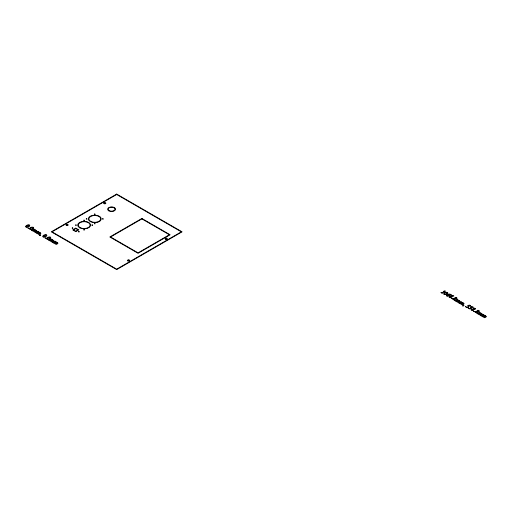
<?xml version="1.0" encoding="UTF-8"?>
<svg xmlns="http://www.w3.org/2000/svg" width="512" height="512" viewBox="0 0 512 512"><rect width="100%" height="100%" fill="white"/><g stroke="black" fill="none" stroke-linecap="round" stroke-linejoin="round"><path stroke-width="0.77" d="M72.979 228.269C72.198 226.349 71.878 229.376 72.595 228.045M76.384 225.318C75.61 223.405 75.29 226.426 76 225.101M84.531 220.614C83.757 218.701 83.43 221.722 84.147 220.397M87.034 219.123C86.259 217.203 85.933 220.23 86.65 218.906M95.174 214.419C94.4 212.506 94.08 215.526 94.797 214.202M79.341 231.942C78.566 230.022 78.24 233.05 78.957 231.718M84.531 230.022C83.757 228.102 83.43 231.13 84.147 229.798M92.672 225.318C91.898 223.405 91.578 226.426 92.294 225.101M95.174 223.827C94.4 221.907 94.08 224.934 94.797 223.603M103.322 219.123C102.547 217.203 102.227 220.23 102.938 218.906M104.256 203.168L105.312 203.264L104.256 203.168M26.176 226.291L26.138 227.008L27.053 227.066L29.267 225.856L29.363 225.126L28.07 225.19L26.176 226.291M30.054 228.531L30.016 229.248L30.931 229.306L33.146 228.096L33.242 227.36L31.949 227.43L30.054 228.531M43.27 236.16L43.232 236.877L44.154 236.941L46.362 235.725L46.458 234.995L45.171 235.059L43.27 236.16M47.149 238.4L47.11 239.117L48.032 239.181L50.24 237.965L50.336 237.235L49.05 237.299L47.149 238.4M444.243 293.658L444.205 294.381L445.12 294.438L447.334 293.222L447.43 292.493L446.138 292.557L444.243 293.658M465.581 306.515L465.901 307.078L467.283 307.443L468.614 307.136L469.12 306.413L468.435 305.504L469.088 305.37C470.208 306.502 471.917 305.76 469.459 305.114L467.622 305.523L468.256 306.106L468.013 307.053L466.4 307.142L465.581 306.515M468.166 308.006L468.486 308.57L469.869 308.934L471.2 308.627L471.706 307.91L471.021 306.995L471.674 306.867C472.819 308 474.49 307.232 472.045 306.611L470.208 307.014L470.842 307.597L470.598 308.544L468.986 308.64L468.166 308.006M66.598 224.883C67.379 226.138 68.096 223.962 66.598 224.883M128.064 260.371C128.845 261.626 129.562 259.45 128.064 260.371M165.734 238.624C166.515 239.872 167.232 237.702 165.734 238.624M445.286 291.104L442.214 292.896L442.323 293.402L440.896 292.576L441.453 292.717C444.666 292.339 443.226 290.016 445.28 291.123M35.533 230.016L36.87 230.963C36.166 232.358 34.01 232.384 34.592 231.814L36.333 230.829L36.173 230.496L35.309 230.355L33.901 231.603L32.742 230.931L34.426 230.387L34.803 229.702L33.933 229.555L32.506 230.79L31.354 230.131L31.75 230.202C32.435 229.67 34.515 228.314 34.086 229.44L35.533 230.016M39.552 232.339L40.896 233.286C40.192 234.682 38.035 234.707 38.611 234.138L40.358 233.146L40.198 232.819L39.334 232.678L37.926 233.92L36.768 233.254L38.451 232.71L38.829 232.026L37.958 231.878L36.525 233.114L35.379 232.454L35.77 232.525C36.48 231.987 38.534 230.611 38.112 231.763L39.552 232.339M52.627 239.885L53.965 240.838C53.261 242.227 51.104 242.253 51.686 241.683L53.434 240.698L53.274 240.365L52.403 240.224L51.002 241.472L49.843 240.8L51.52 240.256L51.904 239.571L51.027 239.424L49.6 240.666L48.454 240L48.845 240.077C49.555 239.539 51.61 238.157 51.181 239.309L52.627 239.885M56.653 242.208L57.99 243.162C57.286 244.55 55.13 244.576 55.712 244.006L57.453 243.021L57.293 242.688L56.429 242.547L55.021 243.795L53.862 243.123L55.546 242.579L55.923 241.894L55.053 241.747L53.626 242.982L52.474 242.323L52.87 242.4C53.574 241.862 55.635 240.48 55.206 241.632L56.653 242.208M458.771 300.371L460.109 301.325C459.437 302.726 457.254 302.701 457.83 302.17L459.571 301.184L459.418 300.851L458.547 300.71L457.139 301.958L455.981 301.286L457.664 300.742L458.042 300.058L457.171 299.91L455.744 301.146L454.592 300.486L454.989 300.563C455.878 300.064 457.594 298.605 457.325 299.795L458.771 300.371M462.79 302.694L464.134 303.642C463.43 305.037 461.274 305.062 461.85 304.493L463.597 303.507L463.437 303.174L462.573 303.034L461.229 304.243L460.006 303.61L461.69 303.066L462.067 302.381L461.197 302.234L459.763 303.469L458.618 302.81L459.008 302.88C459.718 302.342 461.773 300.966 461.35 302.118L462.79 302.694M481.037 313.229L482.374 314.176C481.67 315.571 479.514 315.597 480.096 315.027L481.843 314.035L481.683 313.709L480.819 313.568L479.475 314.771L478.253 314.144L479.93 313.6L480.314 312.915L479.443 312.768L478.01 314.003L476.864 313.344L477.254 313.414C477.965 312.877 480.019 311.501 479.597 312.653L481.037 313.229M485.062 315.552L486.4 316.499C485.696 317.894 483.539 317.92 484.122 317.35L485.862 316.358L485.702 316.032L484.838 315.891L483.43 317.133L482.272 316.467L483.955 315.923L484.333 315.238L483.462 315.085L482.035 316.326L480.883 315.661L481.28 315.738C481.984 315.2 484.045 313.824 483.616 314.976L485.062 315.552M40.333 235.347L39.264 235.546L40.64 235.424L40.698 234.918L40.09 234.906L40.333 235.347M463.571 305.702L462.502 305.907L463.878 305.786L463.936 305.274L463.334 305.261L463.571 305.702M452.973 298.656L452.666 299.174L454.125 299.994L455.008 299.795L455.322 298.694L456.864 298.618L457.133 298.182L455.757 297.402L454.912 297.568L454.592 298.496L452.973 298.656M471.366 309.274L471.059 309.792L472.512 310.611L473.402 310.413L473.709 309.312L475.251 309.235L475.52 308.8L474.144 308.019L473.299 308.186L472.979 309.114L471.366 309.274M475.245 311.514L474.938 312.032L476.39 312.851L477.28 312.653L477.587 311.552L479.13 311.475L479.398 311.04L478.022 310.259L477.178 310.426L476.858 311.354L475.245 311.514M28.87 228.198L28.058 228.198L28.87 228.198M45.965 238.067L45.152 238.067L45.965 238.067M452.109 298.554L451.296 298.554L452.109 298.554M474.374 311.411L473.562 311.411L474.374 311.411M455.45 297.702L455.27 298.547L456.768 298.074L455.45 297.702M473.837 308.32L473.664 309.165L475.155 308.691L473.837 308.32M477.715 310.56L477.542 311.405L479.034 310.931L477.715 310.56M454.752 299.309L453.914 299.808L453.062 299.264L454.624 298.637L454.752 299.309M473.139 309.926L472.301 310.419L471.45 309.882L473.011 309.254L473.139 309.926M477.024 312.166L476.179 312.659L475.328 312.122L476.89 311.494L477.024 312.166M449.549 295.328L447.898 296.256L446.758 296.026L446.362 295.315L447.104 294.464L449.344 293.99L451.296 294.502L448.25 294.515L449.549 295.328M452.134 296.819L450.483 297.747L449.344 297.517L448.947 296.806L449.69 295.955L451.93 295.482L453.882 295.994L450.842 296.013L452.134 296.819M26.566 225.382L25.6 226.342L25.965 227.072L27.827 227.181L29.805 225.926L29.51 225.05L27.917 224.87L26.566 225.382M30.445 227.622L29.478 228.576L29.843 229.312L31.706 229.421L33.683 228.166L33.389 227.29L31.795 227.11L30.445 227.622M43.661 235.258L42.694 236.211L43.066 236.941L44.922 237.05L46.899 235.795L46.611 234.925L45.018 234.739L43.661 235.258M47.539 237.498L46.573 238.451L46.944 239.181L48.8 239.29L50.778 238.035L50.49 237.165L48.896 236.979L47.539 237.498M444.634 292.755L443.667 293.709L444.032 294.445L445.894 294.554L447.872 293.293L447.578 292.422L445.984 292.237L444.634 292.755M447.411 294.842L446.784 295.405L446.944 295.955L448.864 295.386L448.698 294.784L447.411 294.842M449.997 296.333L449.37 296.896L449.53 297.446L451.45 296.877L451.283 296.282L449.997 296.333M116.685 194.067L51.27 231.834L116.685 269.6L182.093 231.834L116.685 194.067M116.685 194.509L52.038 231.834L116.685 269.158L181.331 231.834L116.685 194.509M75.776 228.122L72.723 229.882L75.776 231.648L78.829 229.882L75.776 228.122M75.776 228.563L73.485 229.882L75.776 231.206L78.067 229.882L75.776 228.563M141.882 218.464L109.811 236.979L138.061 253.286L170.131 234.771L141.882 218.464M141.882 218.906L110.573 236.979L138.061 252.845L169.37 234.771L141.882 218.906M165.709 239.245A1.082 0.621 0 0 0 167.328 238.701A1.082 0.621 0 0 0 165.709 238.163A1.082 0.621 0 0 0 165.709 239.245M104.109 203.699A1.082 0.621 0 0 0 105.85 203.315A1.082 0.621 0 0 0 104.397 202.637A1.082 0.621 0 0 0 104.109 203.699M66.355 225.408A1.082 0.621 0 0 0 68.16 225.126A1.082 0.621 0 0 0 66.835 224.365A1.082 0.621 0 0 0 66.355 225.408M127.821 260.89A1.082 0.621 0 0 0 129.626 260.614A1.082 0.621 0 0 0 128.301 259.846A1.082 0.621 0 0 0 127.821 260.89M108.794 210.822A3.962 2.285 0 0 0 115.418 209.798A3.962 2.285 0 0 0 110.566 206.995A3.962 2.285 0 0 0 108.794 210.822M90.426 221.664A6.477 3.738 0 0 0 101.12 219.706A6.477 3.738 0 0 0 92.838 215.334A6.477 3.738 0 0 0 90.426 221.664M79.776 227.859A6.477 3.738 0 0 0 90.477 225.901A6.477 3.738 0 0 0 82.189 221.536A6.477 3.738 0 0 0 79.776 227.859M109.178 210.598A3.418 1.971 0 0 0 114.893 209.715A3.418 1.971 0 0 0 110.707 207.302A3.418 1.971 0 0 0 109.178 210.598M90.79 221.434A5.933 3.424 0 0 0 100.589 219.642A5.933 3.424 0 0 0 92.998 215.635A5.933 3.424 0 0 0 90.79 221.434M80.147 227.629A5.933 3.424 0 0 0 89.946 225.837A5.933 3.424 0 0 0 82.355 221.83A5.933 3.424 0 0 0 80.147 227.629"/></g></svg>
